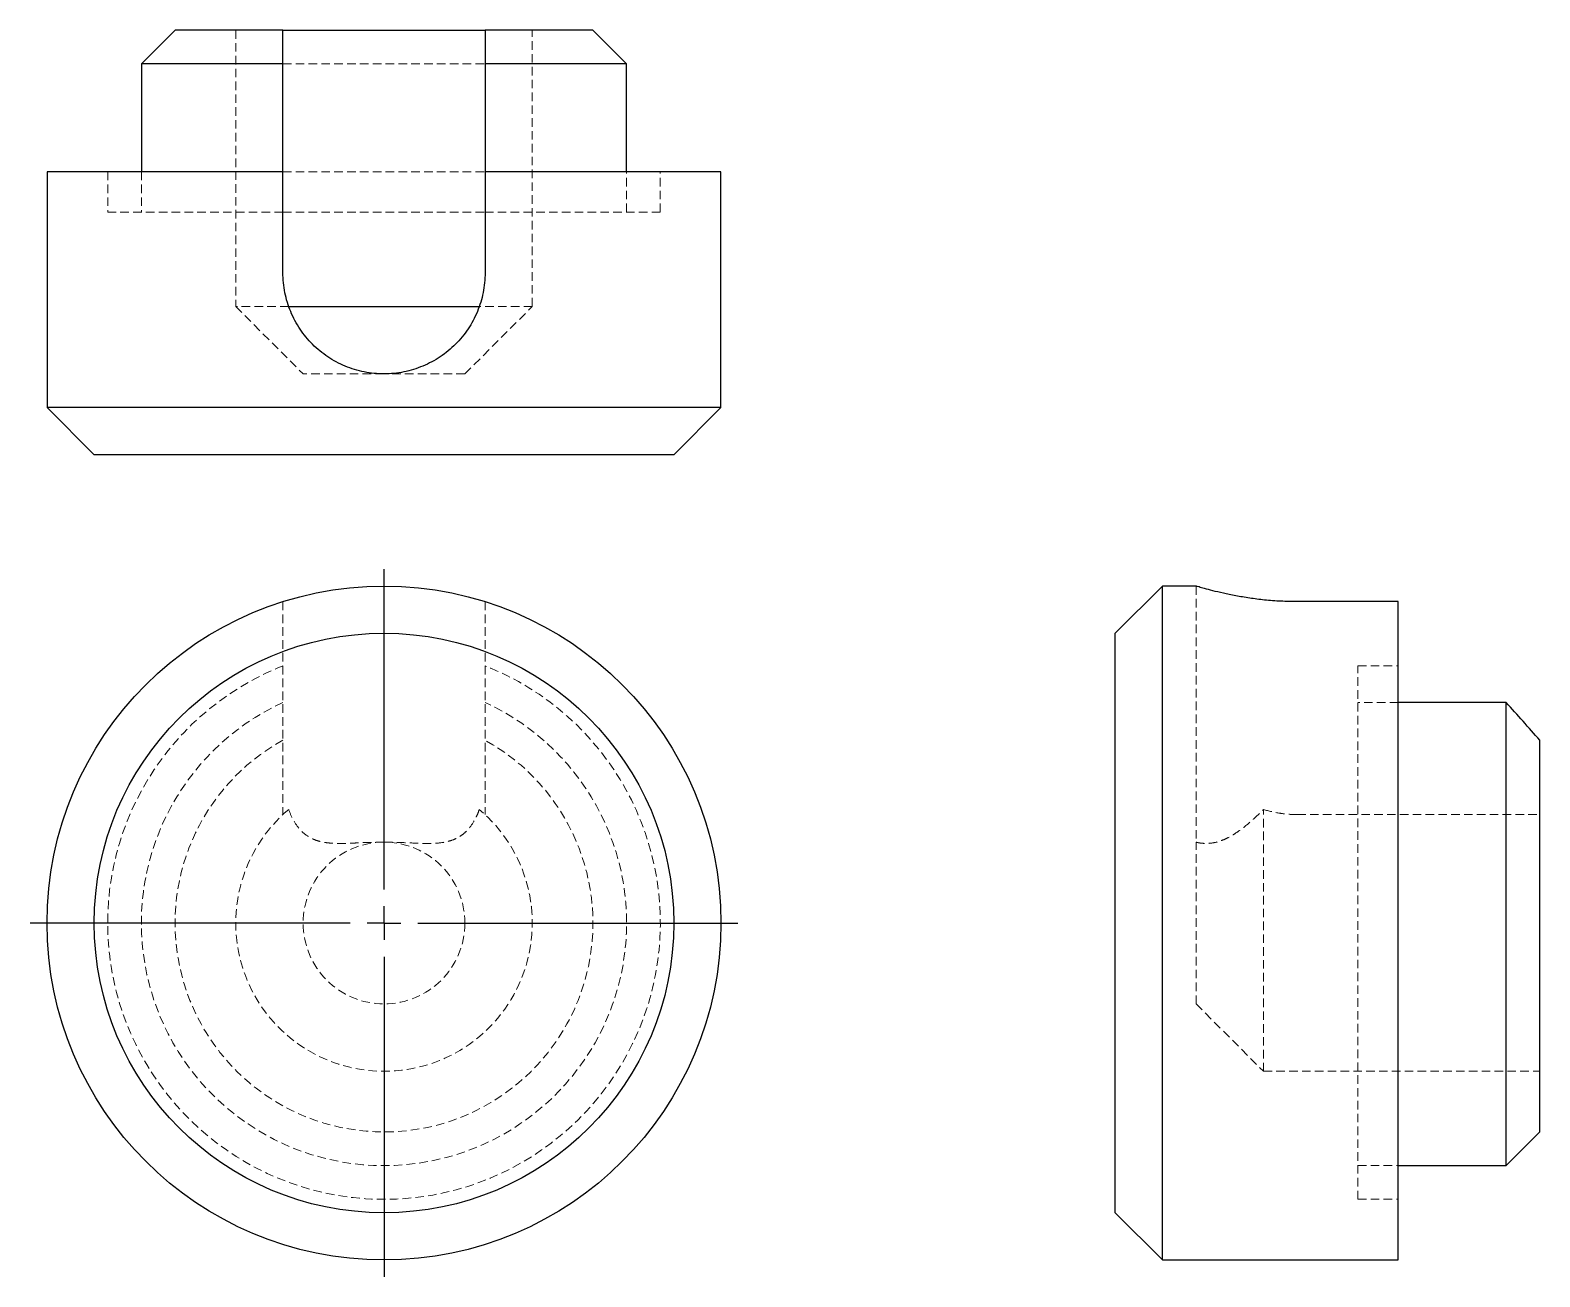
# Model space of a CAD drawing. Header units: millimetres. Extents: x 30 to 254, y 4 to 190.
import ezdxf

# ---------------------------------------------------------------- set-up
doc = ezdxf.new("R2010")
doc.units = ezdxf.units.MM
doc.linetypes.add('HIDDEN', pattern=[1.905, 1.27, -0.635])
doc.layers.add('10', color=7, linetype='Continuous')

# ---------------------------------------------------------------- blocks, each defined once
blk = doc.blocks.new('SW_CENTERMARKSYMBOL_0')
at = {"layer": '10', "color": 0}
for p, q in [((0, 5), (0, 52.5)), ((0, 0), (0, 2.5)), ((-5, 0), (-52.5, 0)), ((0, 0), (-2.5, 0)), ((0, 0), (0, -2.5)), ((0, 0), (2.5, 0)), ((5, 0), (52.5, 0)), ((0, -5), (0, -52.5))]:
    blk.add_line(p, q, dxfattribs=at)

msp = doc.modelspace()

# ---------------------------------------------------------------- linework, layer by layer
at = {"color": 7, "linetype": 'Continuous', "lineweight": 25}
for p, q in [((52, 189.5), (47, 184.5)), ((68, 189.5), (52, 189.5)), ((68, 189.5), (98, 189.5)), ((114, 189.5), (98, 189.5)), ((119, 184.5), (114, 189.5)), ((47, 184.5), (47, 168.5)), ((68, 184.5), (47, 184.5)), ((68, 168.5), (68, 184.5)), ((119, 184.5), (98, 184.5)), ((98, 184.5), (98, 168.5)), ((119, 168.5), (119, 184.5)), ((33, 168.5), (33, 133.5)), ((68, 168.5), (33, 168.5)), ((68, 153.5), (68, 168.5)), ((98, 168.5), (98, 153.5)), ((133, 168.5), (98, 168.5)), ((133, 133.5), (133, 168.5)), ((68.86, 148.5), (97.14, 148.5)), ((33, 133.5), (40, 126.5)), ((133, 133.5), (33, 133.5)), ((126, 126.5), (133, 133.5)), ((126, 126.5), (40, 126.5)), ((198.5, 107), (191.5, 100)), ((203.55, 107), (198.5, 107)), ((198.5, 57), (198.5, 107)), ((233.5, 104.7), (218.5, 104.7)), ((233.5, 7), (233.5, 104.7)), ((191.5, 57), (191.5, 100)), ((249.5, 89.73), (233.5, 89.73)), ((249.5, 21), (249.5, 89.73)), ((254.5, 26), (254.5, 84.13)), ((191.5, 14), (191.5, 57)), ((198.5, 7), (198.5, 57)), ((249.5, 21), (254.5, 26)), ((233.5, 21), (249.5, 21)), ((191.5, 14), (198.5, 7)), ((198.5, 7), (233.5, 7))]:
    msp.add_line(p, q, dxfattribs=at)
at = {"color": 7, "linetype": 'HIDDEN', "lineweight": 18}
for p, q in [((61, 189.5), (61, 148.5)), ((105, 148.5), (105, 189.5)), ((68, 184.5), (98, 184.5)), ((42, 168.5), (42, 162.5)), ((47, 168.5), (47, 162.5)), ((68, 168.5), (98, 168.5)), ((119, 162.5), (119, 168.5)), ((124, 162.5), (124, 168.5)), ((68, 162.5), (42, 162.5)), ((68, 162.5), (98, 162.5)), ((124, 162.5), (98, 162.5)), ((68.86, 148.5), (61, 148.5)), ((61, 148.5), (71, 138.5)), ((95, 138.5), (105, 148.5)), ((105, 148.5), (97.14, 148.5)), ((83, 138.5), (71, 138.5)), ((95, 138.5), (83, 138.5)), ((203.5, 107), (203.5, 69)), ((68, 104.7), (68, 73.09)), ((98, 104.7), (98, 73.09)), ((227.5, 95.16), (233.5, 95.16)), ((227.5, 16), (227.5, 95.16)), ((233.5, 89.73), (227.5, 89.73)), ((213.5, 35), (213.5, 73.85)), ((218.5, 73.09), (254.5, 73.09)), ((203.5, 45), (203.5, 69)), ((203.5, 45), (213.5, 35)), ((213.5, 35), (254.5, 35)), ((227.5, 21), (233.5, 21)), ((227.5, 16), (233.5, 16))]:
    msp.add_line(p, q, dxfattribs=at)
at = {"color": 7, "linetype": 'Continuous', "lineweight": 25}
for radius in [50, 43]:
    msp.add_circle((83, 57), radius, dxfattribs=at)
at = {"color": 7, "linetype": 'HIDDEN', "lineweight": 18}
msp.add_circle((83, 57), 12, dxfattribs=at)
for radius, start, end in [(41, 111.4601, 68.5399), (36, 114.6243, 65.3757), (31, 118.9385, 61.0615), (22, 130.0027, 49.9973)]:
    msp.add_arc((83, 57), radius, start, end, dxfattribs=at)
at = {"color": 7, "linetype": 'Continuous', "lineweight": 25}
for points in [[(68, 184.5), (68, 186.18), (68, 187.85), (68, 189.5)], [(98, 189.5), (98, 187.85), (98, 186.18), (98, 184.5)], [(254.5, 84.13), (252.85, 86.01), (251.18, 87.87), (249.5, 89.73)]]:
    msp.add_open_spline(points, degree=3, dxfattribs=at)
for points, knots in [([(98, 153.5), (98, 152.5), (97.9, 151.52), (97.61, 150.08), (97.49, 149.6), (97.21, 148.66), (97.04, 148.19), (96.47, 146.83), (96.01, 145.97), (95.2, 144.75), (94.9, 144.36), (94.28, 143.6), (93.95, 143.24), (92.92, 142.21), (92.17, 141.59), (90.94, 140.76), (90.52, 140.51), (89.66, 140.05), (89.22, 139.84), (88.32, 139.47), (87.86, 139.3), (86.91, 139.01), (86.43, 138.89), (84.98, 138.6), (84, 138.5), (82.52, 138.5), (82.03, 138.52), (81.04, 138.62), (80.55, 138.69), (79.1, 138.98), (78.16, 139.27), (76.8, 139.83), (76.35, 140.05), (75.48, 140.51), (75.07, 140.76), (74.26, 141.3), (73.87, 141.59), (73.11, 142.21), (72.74, 142.54), (71.7, 143.58), (71.09, 144.33), (70.27, 145.55), (70.02, 145.97), (69.55, 146.84), (69.34, 147.28), (68.78, 148.64), (68.49, 149.57), (68.2, 151.02), (68.12, 151.52), (68.02, 152.5), (68, 153), (68, 153.5)], [0, 0, 0, 0, 0.0625, 0.0625, 0.09375, 0.09375, 0.125, 0.125, 0.1875, 0.1875, 0.21875, 0.21875, 0.25, 0.25, 0.3125, 0.3125, 0.34375, 0.34375, 0.375, 0.375, 0.40625, 0.40625, 0.4375, 0.4375, 0.5, 0.5, 0.53125, 0.53125, 0.5625, 0.5625, 0.625, 0.625, 0.65625, 0.65625, 0.6875, 0.6875, 0.71875, 0.71875, 0.75, 0.75, 0.8125, 0.8125, 0.84375, 0.84375, 0.875, 0.875, 0.9375, 0.9375, 0.96875, 0.96875, 1, 1, 1, 1]), ([(218.5, 104.7), (217.69, 104.71), (216.05, 104.73), (213.66, 104.92), (211.4, 105.21), (209.33, 105.56), (207.48, 105.94), (205.92, 106.32), (204.69, 106.65), (203.89, 106.88), (203.5, 107), (203.54, 106.99), (203.55, 106.98)], [0, 0, 0, 0, 0.102531, 0.208127, 0.310634, 0.415959, 0.521404, 0.62978, 0.73725, 0.848012, 0.95237, 1, 1, 1, 1])]:
    msp.add_open_spline(points, degree=3, knots=knots, dxfattribs=at)
at = {"color": 7, "linetype": 'HIDDEN', "lineweight": 18}
for points, knots in [([(68.86, 73.85), (69.06, 73.28), (69.3, 72.73), (69.88, 71.7), (70.21, 71.22), (71.02, 70.36), (71.48, 69.99), (72.27, 69.55), (72.55, 69.42), (73.14, 69.2), (73.45, 69.11), (74.1, 68.98), (74.43, 68.92), (75.12, 68.85), (75.48, 68.83), (76.58, 68.8), (77.33, 68.82), (78.5, 68.87), (78.9, 68.88), (79.7, 68.92), (80.11, 68.94), (81.34, 68.98), (82.17, 69), (83, 69)], [0, 0, 0, 0, 0.125, 0.125, 0.25, 0.25, 0.375, 0.375, 0.4375, 0.4375, 0.5, 0.5, 0.5625, 0.5625, 0.625, 0.625, 0.75, 0.75, 0.8125, 0.8125, 0.875, 0.875, 1, 1, 1, 1]), ([(83, 69), (83.84, 69), (84.66, 68.98), (86.28, 68.92), (87.08, 68.88), (88.66, 68.82), (89.42, 68.8), (90.86, 68.84), (91.55, 68.9), (92.53, 69.11), (92.84, 69.2), (93.43, 69.41), (93.71, 69.54), (94.24, 69.83), (94.49, 70), (94.96, 70.37), (95.17, 70.57), (95.77, 71.21), (96.11, 71.69), (96.55, 72.46), (96.69, 72.73), (96.93, 73.28), (97.04, 73.56), (97.14, 73.85)], [0, 0, 0, 0, 0.125, 0.125, 0.25, 0.25, 0.375, 0.375, 0.5, 0.5, 0.5625, 0.5625, 0.625, 0.625, 0.6875, 0.6875, 0.75, 0.75, 0.875, 0.875, 0.9375, 0.9375, 1, 1, 1, 1]), ([(203.5, 69), (203.5, 69), (203.57, 68.98), (203.84, 68.92), (204.04, 68.88), (204.58, 68.82), (204.92, 68.8), (205.7, 68.84), (206.15, 68.9), (206.91, 69.11), (207.17, 69.2), (207.71, 69.41), (207.99, 69.54), (208.56, 69.83), (208.85, 70), (209.43, 70.37), (209.73, 70.57), (210.6, 71.21), (211.19, 71.69), (212.06, 72.46), (212.35, 72.73), (212.93, 73.28), (213.21, 73.56), (213.5, 73.85)], [0, 0, 0, 0, 0.125, 0.125, 0.25, 0.25, 0.375, 0.375, 0.5, 0.5, 0.5625, 0.5625, 0.625, 0.625, 0.6875, 0.6875, 0.75, 0.75, 0.875, 0.875, 0.9375, 0.9375, 1, 1, 1, 1]), ([(213.5, 73.85), (214.29, 73.62), (215.1, 73.43), (216.35, 73.23), (216.77, 73.18), (217.63, 73.11), (218.07, 73.09), (218.5, 73.09)], [0, 0, 0, 0, 0.5, 0.5, 0.75, 0.75, 1, 1, 1, 1])]:
    msp.add_open_spline(points, degree=3, knots=knots, dxfattribs=at)

# ---------------------------------------------------------------- block references
at = {"layer": '10'}
msp.add_blockref('SW_CENTERMARKSYMBOL_0', (83, 57), dxfattribs=at)

doc.saveas('drawing.dxf')
